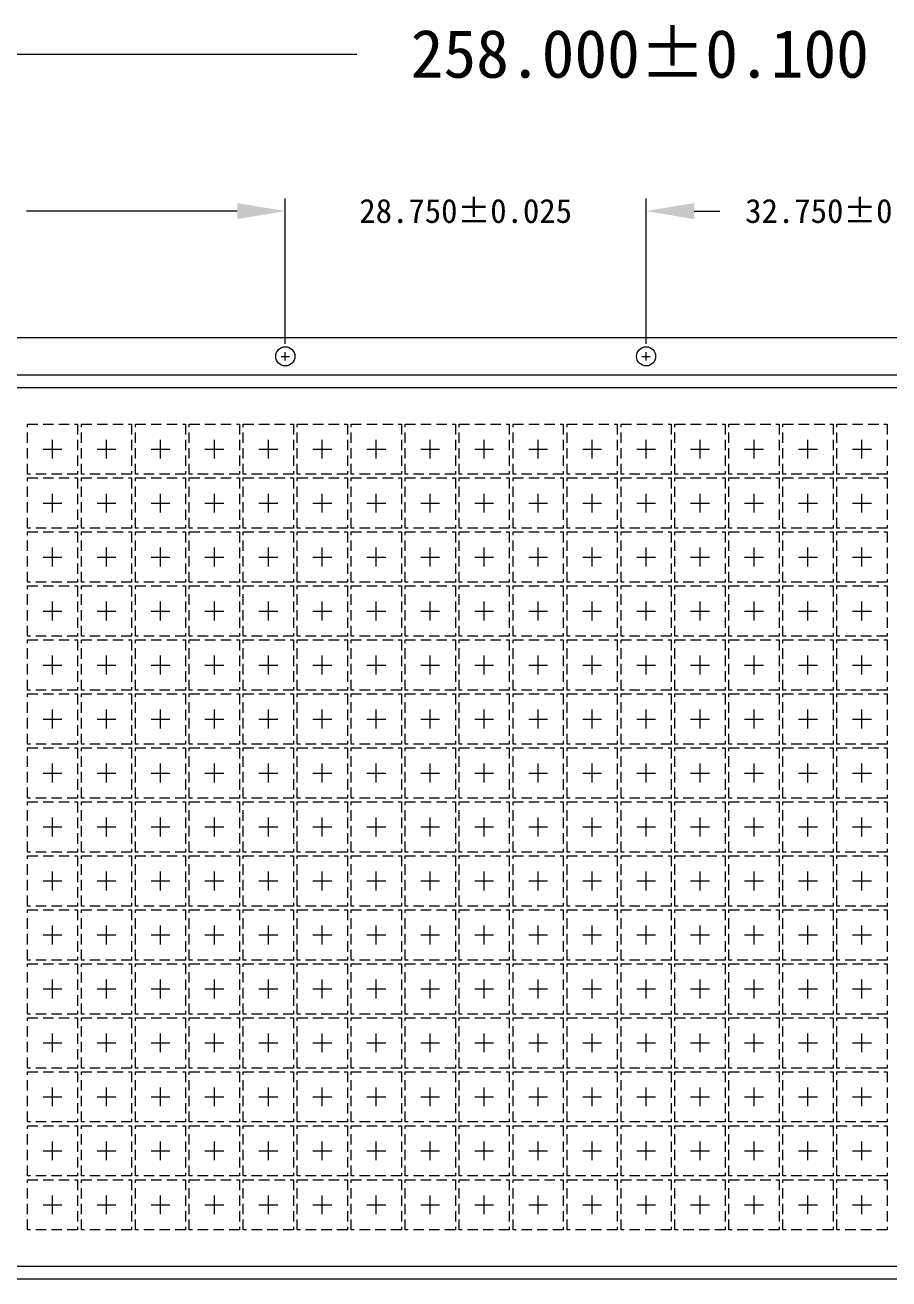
# Model space of a CAD drawing. Header units: millimetres. Extents: x -176 to -53, y -166 to -6.
# Drawn here: x -145.17 to -124.52, y -148.31 to -118.35 of the extents above; entities that cross this region are included whole.
import ezdxf

# ---------------------------------------------------------------- set-up
doc = ezdxf.new("R2010")
doc.units = ezdxf.units.MM
doc.linetypes.add('CENTER', pattern=[2, 1.25, -0.25, 0.25, -0.25])
doc.linetypes.add('DASHED', pattern=[0.75, 0.5, -0.25])
for name, color, linetype, lineweight in [('1', 7, 'Continuous', 18), ('1D', 4, 'Continuous', 18), ('Pkg', 2, 'DASHED', 9)]:
    doc.layers.add(name, color=color, linetype=linetype, lineweight=lineweight)
for name, color, linetype in [('TAPE', 4, 'Continuous'), ('中心线', 1, 'CENTER'), ('标注', 4, 'Continuous')]:
    doc.layers.add(name, color=color, linetype=linetype)
doc.styles.add('宋体', font='SimSun.ttf')

msp = doc.modelspace()

# ---------------------------------------------------------------- hatches: boundary and pattern name
at = {"layer": '标注', "lineweight": 5}
for points in [[(-140.1032, -122.5996), (-140.1032, -122.9829), (-138.9532, -122.7912)], [(-140.1032, -122.5996), (-140.1032, -122.9829), (-138.9532, -122.7912)], [(-129.1782, -122.5996), (-129.1782, -122.9829), (-130.3282, -122.7912)], [(-129.1782, -122.5996), (-129.1782, -122.9829), (-130.3282, -122.7912)]]:
    msp.add_hatch(color=256, dxfattribs=at).paths.add_polyline_path(points, flags=0)

# ---------------------------------------------------------------- linework, layer by layer
at = {"layer": '1', "lineweight": 5}
msp.add_line((-168.8782, -125.809), (-92.0782, -125.809), dxfattribs=at)
for centre in [(-138.9532, -126.2626), (-130.3282, -126.2626)]:
    msp.add_circle(centre, 0.2286, dxfattribs=at)
at = {"layer": '1D', "lineweight": 5}
for p, q in [((-139.0532, -126.2626), (-138.8532, -126.2626)), ((-138.9532, -126.3626), (-138.9532, -126.1626)), ((-130.4282, -126.2626), (-130.2282, -126.2626)), ((-130.3282, -126.3626), (-130.3282, -126.1626))]:
    msp.add_line(p, q, dxfattribs=at)
msp.add_lwpolyline([(-167.8282, -127.009), (-92.8282, -127.009), (-92.8282, -148.009), (-167.8282, -148.009)], close=True, dxfattribs=at)
at = {"layer": 'Pkg', "color": 2, "linetype": 'DASHED', "lineweight": 5, "ltscale": 0.5}
for points in [[(-145.1182, -127.879), (-143.9182, -127.879), (-143.9182, -129.079), (-145.1182, -129.079)], [(-143.8282, -127.879), (-142.6282, -127.879), (-142.6282, -129.079), (-143.8282, -129.079)], [(-142.5382, -127.879), (-141.3382, -127.879), (-141.3382, -129.079), (-142.5382, -129.079)], [(-141.2482, -127.879), (-140.0482, -127.879), (-140.0482, -129.079), (-141.2482, -129.079)], [(-139.9582, -127.879), (-138.7582, -127.879), (-138.7582, -129.079), (-139.9582, -129.079)], [(-138.6682, -127.879), (-137.4682, -127.879), (-137.4682, -129.079), (-138.6682, -129.079)], [(-137.3782, -127.879), (-136.1782, -127.879), (-136.1782, -129.079), (-137.3782, -129.079)], [(-136.0882, -127.879), (-134.8882, -127.879), (-134.8882, -129.079), (-136.0882, -129.079)], [(-134.7982, -127.879), (-133.5982, -127.879), (-133.5982, -129.079), (-134.7982, -129.079)], [(-133.5082, -127.879), (-132.3082, -127.879), (-132.3082, -129.079), (-133.5082, -129.079)], [(-132.2182, -127.879), (-131.0182, -127.879), (-131.0182, -129.079), (-132.2182, -129.079)], [(-130.9282, -127.879), (-129.7282, -127.879), (-129.7282, -129.079), (-130.9282, -129.079)], [(-129.6382, -127.879), (-128.4382, -127.879), (-128.4382, -129.079), (-129.6382, -129.079)], [(-128.3482, -127.879), (-127.1482, -127.879), (-127.1482, -129.079), (-128.3482, -129.079)], [(-127.0582, -127.879), (-125.8582, -127.879), (-125.8582, -129.079), (-127.0582, -129.079)], [(-125.7682, -127.879), (-124.5682, -127.879), (-124.5682, -129.079), (-125.7682, -129.079)], [(-145.1182, -129.169), (-143.9182, -129.169), (-143.9182, -130.369), (-145.1182, -130.369)], [(-143.8282, -129.169), (-142.6282, -129.169), (-142.6282, -130.369), (-143.8282, -130.369)], [(-142.5382, -129.169), (-141.3382, -129.169), (-141.3382, -130.369), (-142.5382, -130.369)], [(-141.2482, -129.169), (-140.0482, -129.169), (-140.0482, -130.369), (-141.2482, -130.369)], [(-139.9582, -129.169), (-138.7582, -129.169), (-138.7582, -130.369), (-139.9582, -130.369)], [(-138.6682, -129.169), (-137.4682, -129.169), (-137.4682, -130.369), (-138.6682, -130.369)], [(-137.3782, -129.169), (-136.1782, -129.169), (-136.1782, -130.369), (-137.3782, -130.369)], [(-136.0882, -129.169), (-134.8882, -129.169), (-134.8882, -130.369), (-136.0882, -130.369)], [(-134.7982, -129.169), (-133.5982, -129.169), (-133.5982, -130.369), (-134.7982, -130.369)], [(-133.5082, -129.169), (-132.3082, -129.169), (-132.3082, -130.369), (-133.5082, -130.369)], [(-132.2182, -129.169), (-131.0182, -129.169), (-131.0182, -130.369), (-132.2182, -130.369)], [(-130.9282, -129.169), (-129.7282, -129.169), (-129.7282, -130.369), (-130.9282, -130.369)], [(-129.6382, -129.169), (-128.4382, -129.169), (-128.4382, -130.369), (-129.6382, -130.369)], [(-128.3482, -129.169), (-127.1482, -129.169), (-127.1482, -130.369), (-128.3482, -130.369)], [(-127.0582, -129.169), (-125.8582, -129.169), (-125.8582, -130.369), (-127.0582, -130.369)], [(-125.7682, -129.169), (-124.5682, -129.169), (-124.5682, -130.369), (-125.7682, -130.369)], [(-145.1182, -130.459), (-143.9182, -130.459), (-143.9182, -131.659), (-145.1182, -131.659)], [(-143.8282, -130.459), (-142.6282, -130.459), (-142.6282, -131.659), (-143.8282, -131.659)], [(-142.5382, -130.459), (-141.3382, -130.459), (-141.3382, -131.659), (-142.5382, -131.659)], [(-141.2482, -130.459), (-140.0482, -130.459), (-140.0482, -131.659), (-141.2482, -131.659)], [(-139.9582, -130.459), (-138.7582, -130.459), (-138.7582, -131.659), (-139.9582, -131.659)], [(-138.6682, -130.459), (-137.4682, -130.459), (-137.4682, -131.659), (-138.6682, -131.659)], [(-137.3782, -130.459), (-136.1782, -130.459), (-136.1782, -131.659), (-137.3782, -131.659)], [(-136.0882, -130.459), (-134.8882, -130.459), (-134.8882, -131.659), (-136.0882, -131.659)], [(-134.7982, -130.459), (-133.5982, -130.459), (-133.5982, -131.659), (-134.7982, -131.659)], [(-133.5082, -130.459), (-132.3082, -130.459), (-132.3082, -131.659), (-133.5082, -131.659)], [(-132.2182, -130.459), (-131.0182, -130.459), (-131.0182, -131.659), (-132.2182, -131.659)], [(-130.9282, -130.459), (-129.7282, -130.459), (-129.7282, -131.659), (-130.9282, -131.659)], [(-129.6382, -130.459), (-128.4382, -130.459), (-128.4382, -131.659), (-129.6382, -131.659)], [(-128.3482, -130.459), (-127.1482, -130.459), (-127.1482, -131.659), (-128.3482, -131.659)], [(-127.0582, -130.459), (-125.8582, -130.459), (-125.8582, -131.659), (-127.0582, -131.659)], [(-125.7682, -130.459), (-124.5682, -130.459), (-124.5682, -131.659), (-125.7682, -131.659)], [(-145.1182, -131.749), (-143.9182, -131.749), (-143.9182, -132.949), (-145.1182, -132.949)], [(-143.8282, -131.749), (-142.6282, -131.749), (-142.6282, -132.949), (-143.8282, -132.949)], [(-142.5382, -131.749), (-141.3382, -131.749), (-141.3382, -132.949), (-142.5382, -132.949)], [(-141.2482, -131.749), (-140.0482, -131.749), (-140.0482, -132.949), (-141.2482, -132.949)], [(-139.9582, -131.749), (-138.7582, -131.749), (-138.7582, -132.949), (-139.9582, -132.949)], [(-138.6682, -131.749), (-137.4682, -131.749), (-137.4682, -132.949), (-138.6682, -132.949)], [(-137.3782, -131.749), (-136.1782, -131.749), (-136.1782, -132.949), (-137.3782, -132.949)], [(-136.0882, -131.749), (-134.8882, -131.749), (-134.8882, -132.949), (-136.0882, -132.949)], [(-134.7982, -131.749), (-133.5982, -131.749), (-133.5982, -132.949), (-134.7982, -132.949)], [(-133.5082, -131.749), (-132.3082, -131.749), (-132.3082, -132.949), (-133.5082, -132.949)], [(-132.2182, -131.749), (-131.0182, -131.749), (-131.0182, -132.949), (-132.2182, -132.949)], [(-130.9282, -131.749), (-129.7282, -131.749), (-129.7282, -132.949), (-130.9282, -132.949)], [(-129.6382, -131.749), (-128.4382, -131.749), (-128.4382, -132.949), (-129.6382, -132.949)], [(-128.3482, -131.749), (-127.1482, -131.749), (-127.1482, -132.949), (-128.3482, -132.949)], [(-127.0582, -131.749), (-125.8582, -131.749), (-125.8582, -132.949), (-127.0582, -132.949)], [(-125.7682, -131.749), (-124.5682, -131.749), (-124.5682, -132.949), (-125.7682, -132.949)], [(-145.1182, -133.039), (-143.9182, -133.039), (-143.9182, -134.239), (-145.1182, -134.239)], [(-143.8282, -133.039), (-142.6282, -133.039), (-142.6282, -134.239), (-143.8282, -134.239)], [(-142.5382, -133.039), (-141.3382, -133.039), (-141.3382, -134.239), (-142.5382, -134.239)], [(-141.2482, -133.039), (-140.0482, -133.039), (-140.0482, -134.239), (-141.2482, -134.239)], [(-139.9582, -133.039), (-138.7582, -133.039), (-138.7582, -134.239), (-139.9582, -134.239)], [(-138.6682, -133.039), (-137.4682, -133.039), (-137.4682, -134.239), (-138.6682, -134.239)], [(-137.3782, -133.039), (-136.1782, -133.039), (-136.1782, -134.239), (-137.3782, -134.239)], [(-136.0882, -133.039), (-134.8882, -133.039), (-134.8882, -134.239), (-136.0882, -134.239)], [(-134.7982, -133.039), (-133.5982, -133.039), (-133.5982, -134.239), (-134.7982, -134.239)], [(-133.5082, -133.039), (-132.3082, -133.039), (-132.3082, -134.239), (-133.5082, -134.239)], [(-132.2182, -133.039), (-131.0182, -133.039), (-131.0182, -134.239), (-132.2182, -134.239)], [(-130.9282, -133.039), (-129.7282, -133.039), (-129.7282, -134.239), (-130.9282, -134.239)], [(-129.6382, -133.039), (-128.4382, -133.039), (-128.4382, -134.239), (-129.6382, -134.239)], [(-128.3482, -133.039), (-127.1482, -133.039), (-127.1482, -134.239), (-128.3482, -134.239)], [(-127.0582, -133.039), (-125.8582, -133.039), (-125.8582, -134.239), (-127.0582, -134.239)], [(-125.7682, -133.039), (-124.5682, -133.039), (-124.5682, -134.239), (-125.7682, -134.239)], [(-145.1182, -134.329), (-143.9182, -134.329), (-143.9182, -135.529), (-145.1182, -135.529)], [(-143.8282, -134.329), (-142.6282, -134.329), (-142.6282, -135.529), (-143.8282, -135.529)], [(-142.5382, -134.329), (-141.3382, -134.329), (-141.3382, -135.529), (-142.5382, -135.529)], [(-141.2482, -134.329), (-140.0482, -134.329), (-140.0482, -135.529), (-141.2482, -135.529)], [(-139.9582, -134.329), (-138.7582, -134.329), (-138.7582, -135.529), (-139.9582, -135.529)], [(-138.6682, -134.329), (-137.4682, -134.329), (-137.4682, -135.529), (-138.6682, -135.529)], [(-137.3782, -134.329), (-136.1782, -134.329), (-136.1782, -135.529), (-137.3782, -135.529)], [(-136.0882, -134.329), (-134.8882, -134.329), (-134.8882, -135.529), (-136.0882, -135.529)], [(-134.7982, -134.329), (-133.5982, -134.329), (-133.5982, -135.529), (-134.7982, -135.529)], [(-133.5082, -134.329), (-132.3082, -134.329), (-132.3082, -135.529), (-133.5082, -135.529)], [(-132.2182, -134.329), (-131.0182, -134.329), (-131.0182, -135.529), (-132.2182, -135.529)], [(-130.9282, -134.329), (-129.7282, -134.329), (-129.7282, -135.529), (-130.9282, -135.529)], [(-129.6382, -134.329), (-128.4382, -134.329), (-128.4382, -135.529), (-129.6382, -135.529)], [(-128.3482, -134.329), (-127.1482, -134.329), (-127.1482, -135.529), (-128.3482, -135.529)], [(-127.0582, -134.329), (-125.8582, -134.329), (-125.8582, -135.529), (-127.0582, -135.529)], [(-125.7682, -134.329), (-124.5682, -134.329), (-124.5682, -135.529), (-125.7682, -135.529)], [(-145.1182, -135.619), (-143.9182, -135.619), (-143.9182, -136.819), (-145.1182, -136.819)], [(-143.8282, -135.619), (-142.6282, -135.619), (-142.6282, -136.819), (-143.8282, -136.819)], [(-142.5382, -135.619), (-141.3382, -135.619), (-141.3382, -136.819), (-142.5382, -136.819)], [(-141.2482, -135.619), (-140.0482, -135.619), (-140.0482, -136.819), (-141.2482, -136.819)], [(-139.9582, -135.619), (-138.7582, -135.619), (-138.7582, -136.819), (-139.9582, -136.819)], [(-138.6682, -135.619), (-137.4682, -135.619), (-137.4682, -136.819), (-138.6682, -136.819)], [(-137.3782, -135.619), (-136.1782, -135.619), (-136.1782, -136.819), (-137.3782, -136.819)], [(-136.0882, -135.619), (-134.8882, -135.619), (-134.8882, -136.819), (-136.0882, -136.819)], [(-134.7982, -135.619), (-133.5982, -135.619), (-133.5982, -136.819), (-134.7982, -136.819)], [(-133.5082, -135.619), (-132.3082, -135.619), (-132.3082, -136.819), (-133.5082, -136.819)], [(-132.2182, -135.619), (-131.0182, -135.619), (-131.0182, -136.819), (-132.2182, -136.819)], [(-130.9282, -135.619), (-129.7282, -135.619), (-129.7282, -136.819), (-130.9282, -136.819)], [(-129.6382, -135.619), (-128.4382, -135.619), (-128.4382, -136.819), (-129.6382, -136.819)], [(-128.3482, -135.619), (-127.1482, -135.619), (-127.1482, -136.819), (-128.3482, -136.819)], [(-127.0582, -135.619), (-125.8582, -135.619), (-125.8582, -136.819), (-127.0582, -136.819)], [(-125.7682, -135.619), (-124.5682, -135.619), (-124.5682, -136.819), (-125.7682, -136.819)], [(-145.1182, -136.909), (-143.9182, -136.909), (-143.9182, -138.109), (-145.1182, -138.109)], [(-143.8282, -136.909), (-142.6282, -136.909), (-142.6282, -138.109), (-143.8282, -138.109)], [(-142.5382, -136.909), (-141.3382, -136.909), (-141.3382, -138.109), (-142.5382, -138.109)], [(-141.2482, -136.909), (-140.0482, -136.909), (-140.0482, -138.109), (-141.2482, -138.109)], [(-139.9582, -136.909), (-138.7582, -136.909), (-138.7582, -138.109), (-139.9582, -138.109)], [(-138.6682, -136.909), (-137.4682, -136.909), (-137.4682, -138.109), (-138.6682, -138.109)], [(-137.3782, -136.909), (-136.1782, -136.909), (-136.1782, -138.109), (-137.3782, -138.109)], [(-136.0882, -136.909), (-134.8882, -136.909), (-134.8882, -138.109), (-136.0882, -138.109)], [(-134.7982, -136.909), (-133.5982, -136.909), (-133.5982, -138.109), (-134.7982, -138.109)], [(-133.5082, -136.909), (-132.3082, -136.909), (-132.3082, -138.109), (-133.5082, -138.109)], [(-132.2182, -136.909), (-131.0182, -136.909), (-131.0182, -138.109), (-132.2182, -138.109)], [(-130.9282, -136.909), (-129.7282, -136.909), (-129.7282, -138.109), (-130.9282, -138.109)], [(-129.6382, -136.909), (-128.4382, -136.909), (-128.4382, -138.109), (-129.6382, -138.109)], [(-128.3482, -136.909), (-127.1482, -136.909), (-127.1482, -138.109), (-128.3482, -138.109)], [(-127.0582, -136.909), (-125.8582, -136.909), (-125.8582, -138.109), (-127.0582, -138.109)], [(-125.7682, -136.909), (-124.5682, -136.909), (-124.5682, -138.109), (-125.7682, -138.109)], [(-145.1182, -138.199), (-143.9182, -138.199), (-143.9182, -139.399), (-145.1182, -139.399)], [(-143.8282, -138.199), (-142.6282, -138.199), (-142.6282, -139.399), (-143.8282, -139.399)], [(-142.5382, -138.199), (-141.3382, -138.199), (-141.3382, -139.399), (-142.5382, -139.399)], [(-141.2482, -138.199), (-140.0482, -138.199), (-140.0482, -139.399), (-141.2482, -139.399)], [(-139.9582, -138.199), (-138.7582, -138.199), (-138.7582, -139.399), (-139.9582, -139.399)], [(-138.6682, -138.199), (-137.4682, -138.199), (-137.4682, -139.399), (-138.6682, -139.399)], [(-137.3782, -138.199), (-136.1782, -138.199), (-136.1782, -139.399), (-137.3782, -139.399)], [(-136.0882, -138.199), (-134.8882, -138.199), (-134.8882, -139.399), (-136.0882, -139.399)], [(-134.7982, -138.199), (-133.5982, -138.199), (-133.5982, -139.399), (-134.7982, -139.399)], [(-133.5082, -138.199), (-132.3082, -138.199), (-132.3082, -139.399), (-133.5082, -139.399)], [(-132.2182, -138.199), (-131.0182, -138.199), (-131.0182, -139.399), (-132.2182, -139.399)], [(-130.9282, -138.199), (-129.7282, -138.199), (-129.7282, -139.399), (-130.9282, -139.399)], [(-129.6382, -138.199), (-128.4382, -138.199), (-128.4382, -139.399), (-129.6382, -139.399)], [(-128.3482, -138.199), (-127.1482, -138.199), (-127.1482, -139.399), (-128.3482, -139.399)], [(-127.0582, -138.199), (-125.8582, -138.199), (-125.8582, -139.399), (-127.0582, -139.399)], [(-125.7682, -138.199), (-124.5682, -138.199), (-124.5682, -139.399), (-125.7682, -139.399)], [(-145.1182, -139.489), (-143.9182, -139.489), (-143.9182, -140.689), (-145.1182, -140.689)], [(-143.8282, -139.489), (-142.6282, -139.489), (-142.6282, -140.689), (-143.8282, -140.689)], [(-142.5382, -139.489), (-141.3382, -139.489), (-141.3382, -140.689), (-142.5382, -140.689)], [(-141.2482, -139.489), (-140.0482, -139.489), (-140.0482, -140.689), (-141.2482, -140.689)], [(-139.9582, -139.489), (-138.7582, -139.489), (-138.7582, -140.689), (-139.9582, -140.689)], [(-138.6682, -139.489), (-137.4682, -139.489), (-137.4682, -140.689), (-138.6682, -140.689)], [(-137.3782, -139.489), (-136.1782, -139.489), (-136.1782, -140.689), (-137.3782, -140.689)], [(-136.0882, -139.489), (-134.8882, -139.489), (-134.8882, -140.689), (-136.0882, -140.689)], [(-134.7982, -139.489), (-133.5982, -139.489), (-133.5982, -140.689), (-134.7982, -140.689)], [(-133.5082, -139.489), (-132.3082, -139.489), (-132.3082, -140.689), (-133.5082, -140.689)], [(-132.2182, -139.489), (-131.0182, -139.489), (-131.0182, -140.689), (-132.2182, -140.689)], [(-130.9282, -139.489), (-129.7282, -139.489), (-129.7282, -140.689), (-130.9282, -140.689)], [(-129.6382, -139.489), (-128.4382, -139.489), (-128.4382, -140.689), (-129.6382, -140.689)], [(-128.3482, -139.489), (-127.1482, -139.489), (-127.1482, -140.689), (-128.3482, -140.689)], [(-127.0582, -139.489), (-125.8582, -139.489), (-125.8582, -140.689), (-127.0582, -140.689)], [(-125.7682, -139.489), (-124.5682, -139.489), (-124.5682, -140.689), (-125.7682, -140.689)], [(-145.1182, -140.779), (-143.9182, -140.779), (-143.9182, -141.979), (-145.1182, -141.979)], [(-143.8282, -140.779), (-142.6282, -140.779), (-142.6282, -141.979), (-143.8282, -141.979)], [(-142.5382, -140.779), (-141.3382, -140.779), (-141.3382, -141.979), (-142.5382, -141.979)], [(-141.2482, -140.779), (-140.0482, -140.779), (-140.0482, -141.979), (-141.2482, -141.979)], [(-139.9582, -140.779), (-138.7582, -140.779), (-138.7582, -141.979), (-139.9582, -141.979)], [(-138.6682, -140.779), (-137.4682, -140.779), (-137.4682, -141.979), (-138.6682, -141.979)], [(-137.3782, -140.779), (-136.1782, -140.779), (-136.1782, -141.979), (-137.3782, -141.979)], [(-136.0882, -140.779), (-134.8882, -140.779), (-134.8882, -141.979), (-136.0882, -141.979)], [(-134.7982, -140.779), (-133.5982, -140.779), (-133.5982, -141.979), (-134.7982, -141.979)], [(-133.5082, -140.779), (-132.3082, -140.779), (-132.3082, -141.979), (-133.5082, -141.979)], [(-132.2182, -140.779), (-131.0182, -140.779), (-131.0182, -141.979), (-132.2182, -141.979)], [(-130.9282, -140.779), (-129.7282, -140.779), (-129.7282, -141.979), (-130.9282, -141.979)], [(-129.6382, -140.779), (-128.4382, -140.779), (-128.4382, -141.979), (-129.6382, -141.979)], [(-128.3482, -140.779), (-127.1482, -140.779), (-127.1482, -141.979), (-128.3482, -141.979)], [(-127.0582, -140.779), (-125.8582, -140.779), (-125.8582, -141.979), (-127.0582, -141.979)], [(-125.7682, -140.779), (-124.5682, -140.779), (-124.5682, -141.979), (-125.7682, -141.979)], [(-145.1182, -142.069), (-143.9182, -142.069), (-143.9182, -143.269), (-145.1182, -143.269)], [(-143.8282, -142.069), (-142.6282, -142.069), (-142.6282, -143.269), (-143.8282, -143.269)], [(-142.5382, -142.069), (-141.3382, -142.069), (-141.3382, -143.269), (-142.5382, -143.269)], [(-141.2482, -142.069), (-140.0482, -142.069), (-140.0482, -143.269), (-141.2482, -143.269)], [(-139.9582, -142.069), (-138.7582, -142.069), (-138.7582, -143.269), (-139.9582, -143.269)], [(-138.6682, -142.069), (-137.4682, -142.069), (-137.4682, -143.269), (-138.6682, -143.269)], [(-137.3782, -142.069), (-136.1782, -142.069), (-136.1782, -143.269), (-137.3782, -143.269)], [(-136.0882, -142.069), (-134.8882, -142.069), (-134.8882, -143.269), (-136.0882, -143.269)], [(-134.7982, -142.069), (-133.5982, -142.069), (-133.5982, -143.269), (-134.7982, -143.269)], [(-133.5082, -142.069), (-132.3082, -142.069), (-132.3082, -143.269), (-133.5082, -143.269)], [(-132.2182, -142.069), (-131.0182, -142.069), (-131.0182, -143.269), (-132.2182, -143.269)], [(-130.9282, -142.069), (-129.7282, -142.069), (-129.7282, -143.269), (-130.9282, -143.269)], [(-129.6382, -142.069), (-128.4382, -142.069), (-128.4382, -143.269), (-129.6382, -143.269)], [(-128.3482, -142.069), (-127.1482, -142.069), (-127.1482, -143.269), (-128.3482, -143.269)], [(-127.0582, -142.069), (-125.8582, -142.069), (-125.8582, -143.269), (-127.0582, -143.269)], [(-125.7682, -142.069), (-124.5682, -142.069), (-124.5682, -143.269), (-125.7682, -143.269)], [(-145.1182, -143.359), (-143.9182, -143.359), (-143.9182, -144.559), (-145.1182, -144.559)], [(-143.8282, -143.359), (-142.6282, -143.359), (-142.6282, -144.559), (-143.8282, -144.559)], [(-142.5382, -143.359), (-141.3382, -143.359), (-141.3382, -144.559), (-142.5382, -144.559)], [(-141.2482, -143.359), (-140.0482, -143.359), (-140.0482, -144.559), (-141.2482, -144.559)], [(-139.9582, -143.359), (-138.7582, -143.359), (-138.7582, -144.559), (-139.9582, -144.559)], [(-138.6682, -143.359), (-137.4682, -143.359), (-137.4682, -144.559), (-138.6682, -144.559)], [(-137.3782, -143.359), (-136.1782, -143.359), (-136.1782, -144.559), (-137.3782, -144.559)], [(-136.0882, -143.359), (-134.8882, -143.359), (-134.8882, -144.559), (-136.0882, -144.559)], [(-134.7982, -143.359), (-133.5982, -143.359), (-133.5982, -144.559), (-134.7982, -144.559)], [(-133.5082, -143.359), (-132.3082, -143.359), (-132.3082, -144.559), (-133.5082, -144.559)], [(-132.2182, -143.359), (-131.0182, -143.359), (-131.0182, -144.559), (-132.2182, -144.559)], [(-130.9282, -143.359), (-129.7282, -143.359), (-129.7282, -144.559), (-130.9282, -144.559)], [(-129.6382, -143.359), (-128.4382, -143.359), (-128.4382, -144.559), (-129.6382, -144.559)], [(-128.3482, -143.359), (-127.1482, -143.359), (-127.1482, -144.559), (-128.3482, -144.559)], [(-127.0582, -143.359), (-125.8582, -143.359), (-125.8582, -144.559), (-127.0582, -144.559)], [(-125.7682, -143.359), (-124.5682, -143.359), (-124.5682, -144.559), (-125.7682, -144.559)], [(-145.1182, -144.649), (-143.9182, -144.649), (-143.9182, -145.849), (-145.1182, -145.849)], [(-143.8282, -144.649), (-142.6282, -144.649), (-142.6282, -145.849), (-143.8282, -145.849)], [(-142.5382, -144.649), (-141.3382, -144.649), (-141.3382, -145.849), (-142.5382, -145.849)], [(-141.2482, -144.649), (-140.0482, -144.649), (-140.0482, -145.849), (-141.2482, -145.849)], [(-139.9582, -144.649), (-138.7582, -144.649), (-138.7582, -145.849), (-139.9582, -145.849)], [(-138.6682, -144.649), (-137.4682, -144.649), (-137.4682, -145.849), (-138.6682, -145.849)], [(-137.3782, -144.649), (-136.1782, -144.649), (-136.1782, -145.849), (-137.3782, -145.849)], [(-136.0882, -144.649), (-134.8882, -144.649), (-134.8882, -145.849), (-136.0882, -145.849)], [(-134.7982, -144.649), (-133.5982, -144.649), (-133.5982, -145.849), (-134.7982, -145.849)], [(-133.5082, -144.649), (-132.3082, -144.649), (-132.3082, -145.849), (-133.5082, -145.849)], [(-132.2182, -144.649), (-131.0182, -144.649), (-131.0182, -145.849), (-132.2182, -145.849)], [(-130.9282, -144.649), (-129.7282, -144.649), (-129.7282, -145.849), (-130.9282, -145.849)], [(-129.6382, -144.649), (-128.4382, -144.649), (-128.4382, -145.849), (-129.6382, -145.849)], [(-128.3482, -144.649), (-127.1482, -144.649), (-127.1482, -145.849), (-128.3482, -145.849)], [(-127.0582, -144.649), (-125.8582, -144.649), (-125.8582, -145.849), (-127.0582, -145.849)], [(-125.7682, -144.649), (-124.5682, -144.649), (-124.5682, -145.849), (-125.7682, -145.849)], [(-145.1182, -145.939), (-143.9182, -145.939), (-143.9182, -147.139), (-145.1182, -147.139)], [(-143.8282, -145.939), (-142.6282, -145.939), (-142.6282, -147.139), (-143.8282, -147.139)], [(-142.5382, -145.939), (-141.3382, -145.939), (-141.3382, -147.139), (-142.5382, -147.139)], [(-141.2482, -145.939), (-140.0482, -145.939), (-140.0482, -147.139), (-141.2482, -147.139)], [(-139.9582, -145.939), (-138.7582, -145.939), (-138.7582, -147.139), (-139.9582, -147.139)], [(-138.6682, -145.939), (-137.4682, -145.939), (-137.4682, -147.139), (-138.6682, -147.139)], [(-137.3782, -145.939), (-136.1782, -145.939), (-136.1782, -147.139), (-137.3782, -147.139)], [(-136.0882, -145.939), (-134.8882, -145.939), (-134.8882, -147.139), (-136.0882, -147.139)], [(-134.7982, -145.939), (-133.5982, -145.939), (-133.5982, -147.139), (-134.7982, -147.139)], [(-133.5082, -145.939), (-132.3082, -145.939), (-132.3082, -147.139), (-133.5082, -147.139)], [(-132.2182, -145.939), (-131.0182, -145.939), (-131.0182, -147.139), (-132.2182, -147.139)], [(-130.9282, -145.939), (-129.7282, -145.939), (-129.7282, -147.139), (-130.9282, -147.139)], [(-129.6382, -145.939), (-128.4382, -145.939), (-128.4382, -147.139), (-129.6382, -147.139)], [(-128.3482, -145.939), (-127.1482, -145.939), (-127.1482, -147.139), (-128.3482, -147.139)], [(-127.0582, -145.939), (-125.8582, -145.939), (-125.8582, -147.139), (-127.0582, -147.139)], [(-125.7682, -145.939), (-124.5682, -145.939), (-124.5682, -147.139), (-125.7682, -147.139)]]:
    msp.add_lwpolyline(points, close=True, dxfattribs=at)
at = {"layer": 'TAPE', "lineweight": 0}
msp.add_lwpolyline([(-91.7782, -126.709), (-169.1782, -126.709), (-169.1782, -148.309), (-91.7782, -148.309)], close=True, dxfattribs=at)
at = {"layer": '中心线', "color": 1, "linetype": 'CENTER', "lineweight": 5, "ltscale": 0.5}
for p, q in [((-144.7432, -128.479), (-144.2932, -128.479)), ((-144.5182, -128.704), (-144.5182, -128.254)), ((-143.4532, -128.479), (-143.0032, -128.479)), ((-143.2282, -128.704), (-143.2282, -128.254)), ((-142.1632, -128.479), (-141.7132, -128.479)), ((-141.9382, -128.704), (-141.9382, -128.254)), ((-140.8732, -128.479), (-140.4232, -128.479)), ((-140.6482, -128.704), (-140.6482, -128.254)), ((-139.5832, -128.479), (-139.1332, -128.479)), ((-139.3582, -128.704), (-139.3582, -128.254)), ((-138.2932, -128.479), (-137.8432, -128.479)), ((-138.0682, -128.704), (-138.0682, -128.254)), ((-137.0032, -128.479), (-136.5532, -128.479)), ((-136.7782, -128.704), (-136.7782, -128.254)), ((-135.7132, -128.479), (-135.2632, -128.479)), ((-135.4882, -128.704), (-135.4882, -128.254)), ((-134.4232, -128.479), (-133.9732, -128.479)), ((-134.1982, -128.704), (-134.1982, -128.254)), ((-133.1332, -128.479), (-132.6832, -128.479)), ((-132.9082, -128.704), (-132.9082, -128.254)), ((-131.8432, -128.479), (-131.3932, -128.479)), ((-131.6182, -128.704), (-131.6182, -128.254)), ((-130.5532, -128.479), (-130.1032, -128.479)), ((-130.3282, -128.704), (-130.3282, -128.254)), ((-129.2632, -128.479), (-128.8132, -128.479)), ((-129.0382, -128.704), (-129.0382, -128.254)), ((-127.9732, -128.479), (-127.5232, -128.479)), ((-127.7482, -128.704), (-127.7482, -128.254)), ((-126.6832, -128.479), (-126.2332, -128.479)), ((-126.4582, -128.704), (-126.4582, -128.254)), ((-125.3932, -128.479), (-124.9432, -128.479)), ((-125.1682, -128.704), (-125.1682, -128.254)), ((-144.5182, -129.994), (-144.5182, -129.544)), ((-143.2282, -129.994), (-143.2282, -129.544)), ((-141.9382, -129.994), (-141.9382, -129.544)), ((-140.6482, -129.994), (-140.6482, -129.544)), ((-139.3582, -129.994), (-139.3582, -129.544)), ((-138.0682, -129.994), (-138.0682, -129.544)), ((-136.7782, -129.994), (-136.7782, -129.544)), ((-135.4882, -129.994), (-135.4882, -129.544)), ((-134.1982, -129.994), (-134.1982, -129.544)), ((-132.9082, -129.994), (-132.9082, -129.544)), ((-131.6182, -129.994), (-131.6182, -129.544)), ((-130.3282, -129.994), (-130.3282, -129.544)), ((-129.0382, -129.994), (-129.0382, -129.544)), ((-127.7482, -129.994), (-127.7482, -129.544)), ((-126.4582, -129.994), (-126.4582, -129.544)), ((-125.1682, -129.994), (-125.1682, -129.544)), ((-144.7432, -129.769), (-144.2932, -129.769)), ((-143.4532, -129.769), (-143.0032, -129.769)), ((-142.1632, -129.769), (-141.7132, -129.769)), ((-140.8732, -129.769), (-140.4232, -129.769)), ((-139.5832, -129.769), (-139.1332, -129.769)), ((-138.2932, -129.769), (-137.8432, -129.769)), ((-137.0032, -129.769), (-136.5532, -129.769)), ((-135.7132, -129.769), (-135.2632, -129.769)), ((-134.4232, -129.769), (-133.9732, -129.769)), ((-133.1332, -129.769), (-132.6832, -129.769)), ((-131.8432, -129.769), (-131.3932, -129.769)), ((-130.5532, -129.769), (-130.1032, -129.769)), ((-129.2632, -129.769), (-128.8132, -129.769)), ((-127.9732, -129.769), (-127.5232, -129.769)), ((-126.6832, -129.769), (-126.2332, -129.769)), ((-125.3932, -129.769), (-124.9432, -129.769)), ((-144.5182, -131.284), (-144.5182, -130.834)), ((-143.2282, -131.284), (-143.2282, -130.834)), ((-141.9382, -131.284), (-141.9382, -130.834)), ((-140.6482, -131.284), (-140.6482, -130.834)), ((-139.3582, -131.284), (-139.3582, -130.834)), ((-138.0682, -131.284), (-138.0682, -130.834)), ((-136.7782, -131.284), (-136.7782, -130.834)), ((-135.4882, -131.284), (-135.4882, -130.834)), ((-134.1982, -131.284), (-134.1982, -130.834)), ((-132.9082, -131.284), (-132.9082, -130.834)), ((-131.6182, -131.284), (-131.6182, -130.834)), ((-130.3282, -131.284), (-130.3282, -130.834)), ((-129.0382, -131.284), (-129.0382, -130.834)), ((-127.7482, -131.284), (-127.7482, -130.834)), ((-126.4582, -131.284), (-126.4582, -130.834)), ((-125.1682, -131.284), (-125.1682, -130.834)), ((-144.7432, -131.059), (-144.2932, -131.059)), ((-143.4532, -131.059), (-143.0032, -131.059)), ((-142.1632, -131.059), (-141.7132, -131.059)), ((-140.8732, -131.059), (-140.4232, -131.059)), ((-139.5832, -131.059), (-139.1332, -131.059)), ((-138.2932, -131.059), (-137.8432, -131.059)), ((-137.0032, -131.059), (-136.5532, -131.059)), ((-135.7132, -131.059), (-135.2632, -131.059)), ((-134.4232, -131.059), (-133.9732, -131.059)), ((-133.1332, -131.059), (-132.6832, -131.059)), ((-131.8432, -131.059), (-131.3932, -131.059)), ((-130.5532, -131.059), (-130.1032, -131.059)), ((-129.2632, -131.059), (-128.8132, -131.059)), ((-127.9732, -131.059), (-127.5232, -131.059)), ((-126.6832, -131.059), (-126.2332, -131.059)), ((-125.3932, -131.059), (-124.9432, -131.059)), ((-144.5182, -132.574), (-144.5182, -132.124)), ((-143.2282, -132.574), (-143.2282, -132.124)), ((-141.9382, -132.574), (-141.9382, -132.124)), ((-140.6482, -132.574), (-140.6482, -132.124)), ((-139.3582, -132.574), (-139.3582, -132.124)), ((-138.0682, -132.574), (-138.0682, -132.124)), ((-136.7782, -132.574), (-136.7782, -132.124)), ((-135.4882, -132.574), (-135.4882, -132.124)), ((-134.1982, -132.574), (-134.1982, -132.124)), ((-132.9082, -132.574), (-132.9082, -132.124)), ((-131.6182, -132.574), (-131.6182, -132.124)), ((-130.3282, -132.574), (-130.3282, -132.124)), ((-129.0382, -132.574), (-129.0382, -132.124)), ((-127.7482, -132.574), (-127.7482, -132.124)), ((-126.4582, -132.574), (-126.4582, -132.124)), ((-125.1682, -132.574), (-125.1682, -132.124)), ((-144.7432, -132.349), (-144.2932, -132.349)), ((-143.4532, -132.349), (-143.0032, -132.349)), ((-142.1632, -132.349), (-141.7132, -132.349)), ((-140.8732, -132.349), (-140.4232, -132.349)), ((-139.5832, -132.349), (-139.1332, -132.349)), ((-138.2932, -132.349), (-137.8432, -132.349)), ((-137.0032, -132.349), (-136.5532, -132.349)), ((-135.7132, -132.349), (-135.2632, -132.349)), ((-134.4232, -132.349), (-133.9732, -132.349)), ((-133.1332, -132.349), (-132.6832, -132.349)), ((-131.8432, -132.349), (-131.3932, -132.349)), ((-130.5532, -132.349), (-130.1032, -132.349)), ((-129.2632, -132.349), (-128.8132, -132.349)), ((-127.9732, -132.349), (-127.5232, -132.349)), ((-126.6832, -132.349), (-126.2332, -132.349)), ((-125.3932, -132.349), (-124.9432, -132.349)), ((-144.5182, -133.864), (-144.5182, -133.414)), ((-143.2282, -133.864), (-143.2282, -133.414)), ((-141.9382, -133.864), (-141.9382, -133.414)), ((-140.6482, -133.864), (-140.6482, -133.414)), ((-139.3582, -133.864), (-139.3582, -133.414)), ((-138.0682, -133.864), (-138.0682, -133.414)), ((-136.7782, -133.864), (-136.7782, -133.414)), ((-135.4882, -133.864), (-135.4882, -133.414)), ((-134.1982, -133.864), (-134.1982, -133.414)), ((-132.9082, -133.864), (-132.9082, -133.414)), ((-131.6182, -133.864), (-131.6182, -133.414)), ((-130.3282, -133.864), (-130.3282, -133.414)), ((-129.0382, -133.864), (-129.0382, -133.414)), ((-127.7482, -133.864), (-127.7482, -133.414)), ((-126.4582, -133.864), (-126.4582, -133.414)), ((-125.1682, -133.864), (-125.1682, -133.414)), ((-144.7432, -133.639), (-144.2932, -133.639)), ((-143.4532, -133.639), (-143.0032, -133.639)), ((-142.1632, -133.639), (-141.7132, -133.639)), ((-140.8732, -133.639), (-140.4232, -133.639)), ((-139.5832, -133.639), (-139.1332, -133.639)), ((-138.2932, -133.639), (-137.8432, -133.639)), ((-137.0032, -133.639), (-136.5532, -133.639)), ((-135.7132, -133.639), (-135.2632, -133.639)), ((-134.4232, -133.639), (-133.9732, -133.639)), ((-133.1332, -133.639), (-132.6832, -133.639)), ((-131.8432, -133.639), (-131.3932, -133.639)), ((-130.5532, -133.639), (-130.1032, -133.639)), ((-129.2632, -133.639), (-128.8132, -133.639)), ((-127.9732, -133.639), (-127.5232, -133.639)), ((-126.6832, -133.639), (-126.2332, -133.639)), ((-125.3932, -133.639), (-124.9432, -133.639)), ((-144.5182, -135.154), (-144.5182, -134.704)), ((-143.2282, -135.154), (-143.2282, -134.704)), ((-141.9382, -135.154), (-141.9382, -134.704)), ((-140.6482, -135.154), (-140.6482, -134.704)), ((-139.3582, -135.154), (-139.3582, -134.704)), ((-138.0682, -135.154), (-138.0682, -134.704)), ((-136.7782, -135.154), (-136.7782, -134.704)), ((-135.4882, -135.154), (-135.4882, -134.704)), ((-134.1982, -135.154), (-134.1982, -134.704)), ((-132.9082, -135.154), (-132.9082, -134.704)), ((-131.6182, -135.154), (-131.6182, -134.704)), ((-130.3282, -135.154), (-130.3282, -134.704)), ((-129.0382, -135.154), (-129.0382, -134.704)), ((-127.7482, -135.154), (-127.7482, -134.704)), ((-126.4582, -135.154), (-126.4582, -134.704)), ((-125.1682, -135.154), (-125.1682, -134.704)), ((-144.7432, -134.929), (-144.2932, -134.929)), ((-143.4532, -134.929), (-143.0032, -134.929)), ((-142.1632, -134.929), (-141.7132, -134.929)), ((-140.8732, -134.929), (-140.4232, -134.929)), ((-139.5832, -134.929), (-139.1332, -134.929)), ((-138.2932, -134.929), (-137.8432, -134.929)), ((-137.0032, -134.929), (-136.5532, -134.929)), ((-135.7132, -134.929), (-135.2632, -134.929)), ((-134.4232, -134.929), (-133.9732, -134.929)), ((-133.1332, -134.929), (-132.6832, -134.929)), ((-131.8432, -134.929), (-131.3932, -134.929)), ((-130.5532, -134.929), (-130.1032, -134.929)), ((-129.2632, -134.929), (-128.8132, -134.929)), ((-127.9732, -134.929), (-127.5232, -134.929)), ((-126.6832, -134.929), (-126.2332, -134.929)), ((-125.3932, -134.929), (-124.9432, -134.929)), ((-144.5182, -136.444), (-144.5182, -135.994)), ((-143.2282, -136.444), (-143.2282, -135.994)), ((-141.9382, -136.444), (-141.9382, -135.994)), ((-140.6482, -136.444), (-140.6482, -135.994)), ((-139.3582, -136.444), (-139.3582, -135.994)), ((-138.0682, -136.444), (-138.0682, -135.994)), ((-136.7782, -136.444), (-136.7782, -135.994)), ((-135.4882, -136.444), (-135.4882, -135.994)), ((-134.1982, -136.444), (-134.1982, -135.994)), ((-132.9082, -136.444), (-132.9082, -135.994)), ((-131.6182, -136.444), (-131.6182, -135.994)), ((-130.3282, -136.444), (-130.3282, -135.994)), ((-129.0382, -136.444), (-129.0382, -135.994)), ((-127.7482, -136.444), (-127.7482, -135.994)), ((-126.4582, -136.444), (-126.4582, -135.994)), ((-125.1682, -136.444), (-125.1682, -135.994)), ((-144.7432, -136.219), (-144.2932, -136.219)), ((-143.4532, -136.219), (-143.0032, -136.219)), ((-142.1632, -136.219), (-141.7132, -136.219)), ((-140.8732, -136.219), (-140.4232, -136.219)), ((-139.5832, -136.219), (-139.1332, -136.219)), ((-138.2932, -136.219), (-137.8432, -136.219)), ((-137.0032, -136.219), (-136.5532, -136.219)), ((-135.7132, -136.219), (-135.2632, -136.219)), ((-134.4232, -136.219), (-133.9732, -136.219)), ((-133.1332, -136.219), (-132.6832, -136.219)), ((-131.8432, -136.219), (-131.3932, -136.219)), ((-130.5532, -136.219), (-130.1032, -136.219)), ((-129.2632, -136.219), (-128.8132, -136.219)), ((-127.9732, -136.219), (-127.5232, -136.219)), ((-126.6832, -136.219), (-126.2332, -136.219)), ((-125.3932, -136.219), (-124.9432, -136.219)), ((-144.7432, -137.509), (-144.2932, -137.509)), ((-144.5182, -137.734), (-144.5182, -137.284)), ((-143.4532, -137.509), (-143.0032, -137.509)), ((-143.2282, -137.734), (-143.2282, -137.284)), ((-142.1632, -137.509), (-141.7132, -137.509)), ((-141.9382, -137.734), (-141.9382, -137.284)), ((-140.8732, -137.509), (-140.4232, -137.509)), ((-140.6482, -137.734), (-140.6482, -137.284)), ((-139.5832, -137.509), (-139.1332, -137.509)), ((-139.3582, -137.734), (-139.3582, -137.284)), ((-138.2932, -137.509), (-137.8432, -137.509)), ((-138.0682, -137.734), (-138.0682, -137.284)), ((-137.0032, -137.509), (-136.5532, -137.509)), ((-136.7782, -137.734), (-136.7782, -137.284)), ((-135.7132, -137.509), (-135.2632, -137.509)), ((-135.4882, -137.734), (-135.4882, -137.284)), ((-134.4232, -137.509), (-133.9732, -137.509)), ((-134.1982, -137.734), (-134.1982, -137.284)), ((-133.1332, -137.509), (-132.6832, -137.509)), ((-132.9082, -137.734), (-132.9082, -137.284)), ((-131.8432, -137.509), (-131.3932, -137.509)), ((-131.6182, -137.734), (-131.6182, -137.284)), ((-130.5532, -137.509), (-130.1032, -137.509)), ((-130.3282, -137.734), (-130.3282, -137.284)), ((-129.2632, -137.509), (-128.8132, -137.509)), ((-129.0382, -137.734), (-129.0382, -137.284)), ((-127.9732, -137.509), (-127.5232, -137.509)), ((-127.7482, -137.734), (-127.7482, -137.284)), ((-126.6832, -137.509), (-126.2332, -137.509)), ((-126.4582, -137.734), (-126.4582, -137.284)), ((-125.3932, -137.509), (-124.9432, -137.509)), ((-125.1682, -137.734), (-125.1682, -137.284)), ((-144.5182, -139.024), (-144.5182, -138.574)), ((-143.2282, -139.024), (-143.2282, -138.574)), ((-141.9382, -139.024), (-141.9382, -138.574)), ((-140.6482, -139.024), (-140.6482, -138.574)), ((-139.3582, -139.024), (-139.3582, -138.574)), ((-138.0682, -139.024), (-138.0682, -138.574)), ((-136.7782, -139.024), (-136.7782, -138.574)), ((-135.4882, -139.024), (-135.4882, -138.574)), ((-134.1982, -139.024), (-134.1982, -138.574)), ((-132.9082, -139.024), (-132.9082, -138.574)), ((-131.6182, -139.024), (-131.6182, -138.574)), ((-130.3282, -139.024), (-130.3282, -138.574)), ((-129.0382, -139.024), (-129.0382, -138.574)), ((-127.7482, -139.024), (-127.7482, -138.574)), ((-126.4582, -139.024), (-126.4582, -138.574)), ((-125.1682, -139.024), (-125.1682, -138.574)), ((-144.7432, -138.799), (-144.2932, -138.799)), ((-143.4532, -138.799), (-143.0032, -138.799)), ((-142.1632, -138.799), (-141.7132, -138.799)), ((-140.8732, -138.799), (-140.4232, -138.799)), ((-139.5832, -138.799), (-139.1332, -138.799)), ((-138.2932, -138.799), (-137.8432, -138.799)), ((-137.0032, -138.799), (-136.5532, -138.799)), ((-135.7132, -138.799), (-135.2632, -138.799)), ((-134.4232, -138.799), (-133.9732, -138.799)), ((-133.1332, -138.799), (-132.6832, -138.799)), ((-131.8432, -138.799), (-131.3932, -138.799)), ((-130.5532, -138.799), (-130.1032, -138.799)), ((-129.2632, -138.799), (-128.8132, -138.799)), ((-127.9732, -138.799), (-127.5232, -138.799)), ((-126.6832, -138.799), (-126.2332, -138.799)), ((-125.3932, -138.799), (-124.9432, -138.799)), ((-144.5182, -140.314), (-144.5182, -139.864)), ((-143.2282, -140.314), (-143.2282, -139.864)), ((-141.9382, -140.314), (-141.9382, -139.864)), ((-140.6482, -140.314), (-140.6482, -139.864)), ((-139.3582, -140.314), (-139.3582, -139.864)), ((-138.0682, -140.314), (-138.0682, -139.864)), ((-136.7782, -140.314), (-136.7782, -139.864)), ((-135.4882, -140.314), (-135.4882, -139.864)), ((-134.1982, -140.314), (-134.1982, -139.864)), ((-132.9082, -140.314), (-132.9082, -139.864)), ((-131.6182, -140.314), (-131.6182, -139.864)), ((-130.3282, -140.314), (-130.3282, -139.864)), ((-129.0382, -140.314), (-129.0382, -139.864)), ((-127.7482, -140.314), (-127.7482, -139.864)), ((-126.4582, -140.314), (-126.4582, -139.864)), ((-125.1682, -140.314), (-125.1682, -139.864)), ((-144.7432, -140.089), (-144.2932, -140.089)), ((-143.4532, -140.089), (-143.0032, -140.089)), ((-142.1632, -140.089), (-141.7132, -140.089)), ((-140.8732, -140.089), (-140.4232, -140.089)), ((-139.5832, -140.089), (-139.1332, -140.089)), ((-138.2932, -140.089), (-137.8432, -140.089)), ((-137.0032, -140.089), (-136.5532, -140.089)), ((-135.7132, -140.089), (-135.2632, -140.089)), ((-134.4232, -140.089), (-133.9732, -140.089)), ((-133.1332, -140.089), (-132.6832, -140.089)), ((-131.8432, -140.089), (-131.3932, -140.089)), ((-130.5532, -140.089), (-130.1032, -140.089)), ((-129.2632, -140.089), (-128.8132, -140.089)), ((-127.9732, -140.089), (-127.5232, -140.089)), ((-126.6832, -140.089), (-126.2332, -140.089)), ((-125.3932, -140.089), (-124.9432, -140.089)), ((-144.7432, -141.379), (-144.2932, -141.379)), ((-144.5182, -141.604), (-144.5182, -141.154)), ((-143.4532, -141.379), (-143.0032, -141.379)), ((-143.2282, -141.604), (-143.2282, -141.154)), ((-142.1632, -141.379), (-141.7132, -141.379)), ((-141.9382, -141.604), (-141.9382, -141.154)), ((-140.8732, -141.379), (-140.4232, -141.379)), ((-140.6482, -141.604), (-140.6482, -141.154)), ((-139.5832, -141.379), (-139.1332, -141.379)), ((-139.3582, -141.604), (-139.3582, -141.154)), ((-138.2932, -141.379), (-137.8432, -141.379)), ((-138.0682, -141.604), (-138.0682, -141.154)), ((-137.0032, -141.379), (-136.5532, -141.379)), ((-136.7782, -141.604), (-136.7782, -141.154)), ((-135.7132, -141.379), (-135.2632, -141.379)), ((-135.4882, -141.604), (-135.4882, -141.154)), ((-134.4232, -141.379), (-133.9732, -141.379)), ((-134.1982, -141.604), (-134.1982, -141.154)), ((-133.1332, -141.379), (-132.6832, -141.379)), ((-132.9082, -141.604), (-132.9082, -141.154)), ((-131.8432, -141.379), (-131.3932, -141.379)), ((-131.6182, -141.604), (-131.6182, -141.154)), ((-130.5532, -141.379), (-130.1032, -141.379)), ((-130.3282, -141.604), (-130.3282, -141.154)), ((-129.2632, -141.379), (-128.8132, -141.379)), ((-129.0382, -141.604), (-129.0382, -141.154)), ((-127.9732, -141.379), (-127.5232, -141.379)), ((-127.7482, -141.604), (-127.7482, -141.154)), ((-126.6832, -141.379), (-126.2332, -141.379)), ((-126.4582, -141.604), (-126.4582, -141.154)), ((-125.3932, -141.379), (-124.9432, -141.379)), ((-125.1682, -141.604), (-125.1682, -141.154)), ((-144.5182, -142.894), (-144.5182, -142.444)), ((-143.2282, -142.894), (-143.2282, -142.444)), ((-141.9382, -142.894), (-141.9382, -142.444)), ((-140.6482, -142.894), (-140.6482, -142.444)), ((-139.3582, -142.894), (-139.3582, -142.444)), ((-138.0682, -142.894), (-138.0682, -142.444)), ((-136.7782, -142.894), (-136.7782, -142.444)), ((-135.4882, -142.894), (-135.4882, -142.444)), ((-134.1982, -142.894), (-134.1982, -142.444)), ((-132.9082, -142.894), (-132.9082, -142.444)), ((-131.6182, -142.894), (-131.6182, -142.444)), ((-130.3282, -142.894), (-130.3282, -142.444)), ((-129.0382, -142.894), (-129.0382, -142.444)), ((-127.7482, -142.894), (-127.7482, -142.444)), ((-126.4582, -142.894), (-126.4582, -142.444)), ((-125.1682, -142.894), (-125.1682, -142.444)), ((-144.7432, -142.669), (-144.2932, -142.669)), ((-143.4532, -142.669), (-143.0032, -142.669)), ((-142.1632, -142.669), (-141.7132, -142.669)), ((-140.8732, -142.669), (-140.4232, -142.669)), ((-139.5832, -142.669), (-139.1332, -142.669)), ((-138.2932, -142.669), (-137.8432, -142.669)), ((-137.0032, -142.669), (-136.5532, -142.669)), ((-135.7132, -142.669), (-135.2632, -142.669)), ((-134.4232, -142.669), (-133.9732, -142.669)), ((-133.1332, -142.669), (-132.6832, -142.669)), ((-131.8432, -142.669), (-131.3932, -142.669)), ((-130.5532, -142.669), (-130.1032, -142.669)), ((-129.2632, -142.669), (-128.8132, -142.669)), ((-127.9732, -142.669), (-127.5232, -142.669)), ((-126.6832, -142.669), (-126.2332, -142.669)), ((-125.3932, -142.669), (-124.9432, -142.669)), ((-144.5182, -144.184), (-144.5182, -143.734)), ((-143.2282, -144.184), (-143.2282, -143.734)), ((-141.9382, -144.184), (-141.9382, -143.734)), ((-140.6482, -144.184), (-140.6482, -143.734)), ((-139.3582, -144.184), (-139.3582, -143.734)), ((-138.0682, -144.184), (-138.0682, -143.734)), ((-136.7782, -144.184), (-136.7782, -143.734)), ((-135.4882, -144.184), (-135.4882, -143.734)), ((-134.1982, -144.184), (-134.1982, -143.734)), ((-132.9082, -144.184), (-132.9082, -143.734)), ((-131.6182, -144.184), (-131.6182, -143.734)), ((-130.3282, -144.184), (-130.3282, -143.734)), ((-129.0382, -144.184), (-129.0382, -143.734)), ((-127.7482, -144.184), (-127.7482, -143.734)), ((-126.4582, -144.184), (-126.4582, -143.734)), ((-125.1682, -144.184), (-125.1682, -143.734)), ((-144.7432, -143.959), (-144.2932, -143.959)), ((-143.4532, -143.959), (-143.0032, -143.959)), ((-142.1632, -143.959), (-141.7132, -143.959)), ((-140.8732, -143.959), (-140.4232, -143.959)), ((-139.5832, -143.959), (-139.1332, -143.959)), ((-138.2932, -143.959), (-137.8432, -143.959)), ((-137.0032, -143.959), (-136.5532, -143.959)), ((-135.7132, -143.959), (-135.2632, -143.959)), ((-134.4232, -143.959), (-133.9732, -143.959)), ((-133.1332, -143.959), (-132.6832, -143.959)), ((-131.8432, -143.959), (-131.3932, -143.959)), ((-130.5532, -143.959), (-130.1032, -143.959)), ((-129.2632, -143.959), (-128.8132, -143.959)), ((-127.9732, -143.959), (-127.5232, -143.959)), ((-126.6832, -143.959), (-126.2332, -143.959)), ((-125.3932, -143.959), (-124.9432, -143.959)), ((-144.7432, -145.249), (-144.2932, -145.249)), ((-144.5182, -145.474), (-144.5182, -145.024)), ((-143.4532, -145.249), (-143.0032, -145.249)), ((-143.2282, -145.474), (-143.2282, -145.024)), ((-142.1632, -145.249), (-141.7132, -145.249)), ((-141.9382, -145.474), (-141.9382, -145.024)), ((-140.8732, -145.249), (-140.4232, -145.249)), ((-140.6482, -145.474), (-140.6482, -145.024)), ((-139.5832, -145.249), (-139.1332, -145.249)), ((-139.3582, -145.474), (-139.3582, -145.024)), ((-138.2932, -145.249), (-137.8432, -145.249)), ((-138.0682, -145.474), (-138.0682, -145.024)), ((-137.0032, -145.249), (-136.5532, -145.249)), ((-136.7782, -145.474), (-136.7782, -145.024)), ((-135.7132, -145.249), (-135.2632, -145.249)), ((-135.4882, -145.474), (-135.4882, -145.024)), ((-134.4232, -145.249), (-133.9732, -145.249)), ((-134.1982, -145.474), (-134.1982, -145.024)), ((-133.1332, -145.249), (-132.6832, -145.249)), ((-132.9082, -145.474), (-132.9082, -145.024)), ((-131.8432, -145.249), (-131.3932, -145.249)), ((-131.6182, -145.474), (-131.6182, -145.024)), ((-130.5532, -145.249), (-130.1032, -145.249)), ((-130.3282, -145.474), (-130.3282, -145.024)), ((-129.2632, -145.249), (-128.8132, -145.249)), ((-129.0382, -145.474), (-129.0382, -145.024)), ((-127.9732, -145.249), (-127.5232, -145.249)), ((-127.7482, -145.474), (-127.7482, -145.024)), ((-126.6832, -145.249), (-126.2332, -145.249)), ((-126.4582, -145.474), (-126.4582, -145.024)), ((-125.3932, -145.249), (-124.9432, -145.249)), ((-125.1682, -145.474), (-125.1682, -145.024)), ((-144.5182, -146.764), (-144.5182, -146.314)), ((-143.2282, -146.764), (-143.2282, -146.314)), ((-141.9382, -146.764), (-141.9382, -146.314)), ((-140.6482, -146.764), (-140.6482, -146.314)), ((-139.3582, -146.764), (-139.3582, -146.314)), ((-138.0682, -146.764), (-138.0682, -146.314)), ((-136.7782, -146.764), (-136.7782, -146.314)), ((-135.4882, -146.764), (-135.4882, -146.314)), ((-134.1982, -146.764), (-134.1982, -146.314)), ((-132.9082, -146.764), (-132.9082, -146.314)), ((-131.6182, -146.764), (-131.6182, -146.314)), ((-130.3282, -146.764), (-130.3282, -146.314)), ((-129.0382, -146.764), (-129.0382, -146.314)), ((-127.7482, -146.764), (-127.7482, -146.314)), ((-126.4582, -146.764), (-126.4582, -146.314)), ((-125.1682, -146.764), (-125.1682, -146.314)), ((-144.7432, -146.539), (-144.2932, -146.539)), ((-143.4532, -146.539), (-143.0032, -146.539)), ((-142.1632, -146.539), (-141.7132, -146.539)), ((-140.8732, -146.539), (-140.4232, -146.539)), ((-139.5832, -146.539), (-139.1332, -146.539)), ((-138.2932, -146.539), (-137.8432, -146.539)), ((-137.0032, -146.539), (-136.5532, -146.539)), ((-135.7132, -146.539), (-135.2632, -146.539)), ((-134.4232, -146.539), (-133.9732, -146.539)), ((-133.1332, -146.539), (-132.6832, -146.539)), ((-131.8432, -146.539), (-131.3932, -146.539)), ((-130.5532, -146.539), (-130.1032, -146.539)), ((-129.2632, -146.539), (-128.8132, -146.539)), ((-127.9732, -146.539), (-127.5232, -146.539)), ((-126.6832, -146.539), (-126.2332, -146.539)), ((-125.3932, -146.539), (-124.9432, -146.539))]:
    msp.add_line(p, q, dxfattribs=at)
at = {"layer": '标注', "lineweight": 5}
for p, q in [((-168.0282, -119.038), (-137.2401, -119.038)), ((-138.9532, -125.9626), (-138.9532, -122.4912)), ((-138.9532, -125.9626), (-138.9532, -122.4912)), ((-130.3282, -125.9626), (-130.3282, -122.4912)), ((-130.3282, -125.9626), (-130.3282, -122.4912)), ((-140.1032, -122.7912), (-145.1401, -122.7912)), ((-140.1032, -122.7912), (-141.2532, -122.7912)), ((-129.1782, -122.7912), (-128.5633, -122.7912)), ((-129.1782, -122.7912), (-128.5633, -122.7912))]:
    msp.add_line(p, q, dxfattribs=at)

# ---------------------------------------------------------------- texts
at = {"layer": '标注', "lineweight": 5, "attachment_point": 5, "style": '宋体'}
for s, insert, char_height, width in [('258.000%%P0.100', (-130.4782, -119.038), 1.15, 39.428571), ('28.750%%P0.025', (-134.6407, -122.7912), 0.575, 18.071429), ('32.750%%P0.025', (-125.4157, -122.7912), 0.575, 18.071429)]:
    msp.add_mtext(s, dxfattribs=dict(at, insert=insert, char_height=char_height, width=width))

doc.saveas('drawing.dxf')
